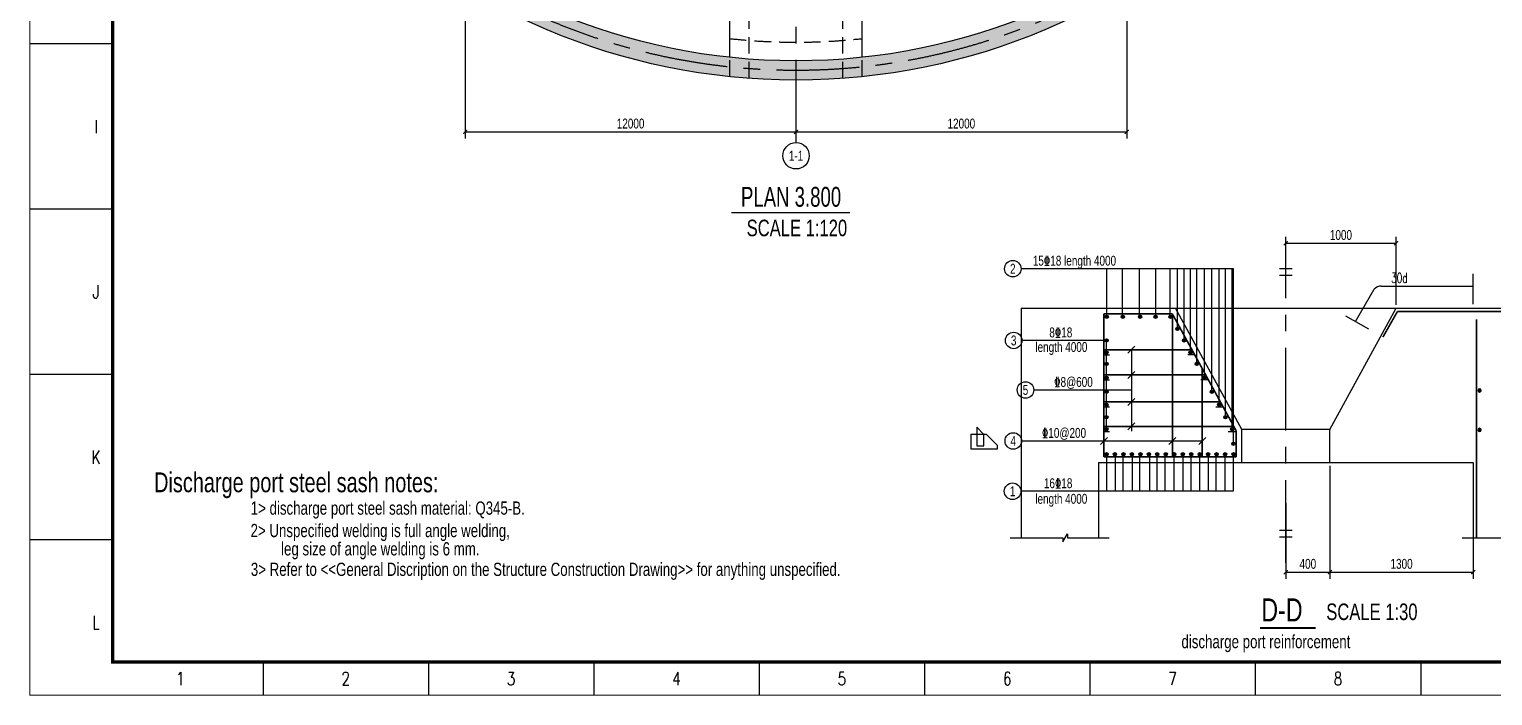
# Model space of a CAD drawing. Extents: x 707031 to 850566, y -411673 to -233438.
# Drawn here: x 707031 to 751276, y -411673 to -391510 of the extents above; entities that cross this region are included whole.
import ezdxf
from ezdxf.enums import TextEntityAlignment as Align

# ---------------------------------------------------------------- set-up
doc = ezdxf.new("R2010")
doc.units = 0
doc.header["$LTSCALE"] = 2000
doc.header["$MEASUREMENT"] = 0
doc.linetypes.add('CENTER', pattern=[2, 1.25, -0.25, 0.25, -0.25])
doc.linetypes.add('HIDDEN', pattern=[0.375, 0.25, -0.125])
doc.layers.get('0').update_dxf_attribs({"linetype": 'CONTINUOUS'})
doc.layers.get('DEFPOINTS').update_dxf_attribs({"linetype": 'CONTINUOUS'})
for name, color, linetype in [('3', 7, 'HIDDEN'), ('4', 2, 'CONTINUOUS'), ('5', 7, 'CONTINUOUS'), ('8', 6, 'CONTINUOUS'), ('dim', 7, 'CONTINUOUS'), ('S_01', 3, 'CONTINUOUS'), ('S_02', 151, 'CENTER'), ('S_03', 7, 'HIDDEN'), ('S_04', 2, 'CONTINUOUS'), ('S_05', 7, 'CONTINUOUS'), ('S_06', 1, 'CONTINUOUS'), ('S_07', 9, 'CONTINUOUS'), ('TK', 1, 'CONTINUOUS')]:
    doc.layers.add(name, color=color, linetype=linetype)
doc.styles.add('HZ', font='txt-new.shx', dxfattribs={"width": 0.65, "bigfont": 'hztxt.shx'})
doc.styles.add('KS', font='kstxt.shx', dxfattribs={"width": 0.75, "bigfont": 'kshz.shx'})
doc.styles.add('TK-HZ', font='txt.shx', dxfattribs={"width": 0.8, "bigfont": 'hztxt.shx'})
doc.dimstyles.new('KS30', dxfattribs={"dimtxt": 300, "dimasz": 120, "dimexe": 200, "dimexo": 100, "dimgap": 100, "dimtad": 1, "dimdec": 0, "dimlfac": 0.3, "dimzin": 14, "dimdsep": 46, "dimtxsty": 'KS', "dimblk": 'ARCHTICK', "dimcen": -900, "dimclrd": 7, "dimclre": 7, "dimclrt": 2, "dimadec": 0, "dimazin": 0, "dimtfac": 1, "dimtdec": 0, "dimtix": 1, "dimtmove": 2, "dimatfit": 2, "dimfxl": 1, "dimtolj": 1, "dimtzin": 14, "dimarcsym": 0})

# ---------------------------------------------------------------- blocks, each defined once
blk = doc.blocks.new('A1-1')
at = {"layer": 'TK', "color": 7}
for p, q in [((2500, 19700), (0, 19700)), ((2500, 14700), (0, 14700)), ((2500, 9700), (0, 9700)), ((2500, 4700), (0, 4700)), ((7050, 1000), (7050, 0)), ((12050, 1000), (12050, 0)), ((17050, 1000), (17050, 0)), ((22050, 1000), (22050, 0)), ((27050, 1000), (27050, 0)), ((32050, 1000), (32050, 0)), ((37050, 1000), (37050, 0)), ((42050, 1000), (42050, 0))]:
    blk.add_line(p, q, dxfattribs=at)
for points, const_width in [([(0, 0), (84100, 0), (84100, 59400), (0, 59400)], 35), ([(2500, 1000), (83100, 1000), (83100, 58400), (2500, 58400)], 100)]:
    blk.add_lwpolyline(points, close=True, dxfattribs=dict(at, const_width=const_width))
at = {"layer": 'TK', "color": 7, "style": 'TK-HZ', "width": 0.75}
for s, p in [('I', (2000, 17200)), ('J', (2000, 12200)), ('K', (2000, 7200)), ('L', (2000, 2200)), ('1', (4550, 500)), ('2', (9550, 500)), ('3', (14550, 500)), ('4', (19550, 500)), ('5', (24550, 500)), ('6', (29550, 500)), ('7', (34550, 500)), ('8', (39550, 500))]:
    blk.add_text(s, height=400, dxfattribs=at).set_placement(p, align=Align.MIDDLE_CENTER)
blk = doc.blocks.new('_ArchTick')
at = {"color": 0, "linetype": 'ByBlock', "const_width": 0.3}
blk.add_lwpolyline([(-0.5, -0.5), (0.5, 0.5)], dxfattribs=at)
blk = doc.blocks.new('*D188')
at = {"layer": '5', "color": 7, "lineweight": -2, "transparency": 16777216}
for p, q in [((720211, -389997), (720211, -394815)), ((730211, -393086), (730211, -394815)), ((720211, -394615), (730211, -394615))]:
    blk.add_line(p, q, dxfattribs=at)
at = {"layer": 'DEFPOINTS', "color": 0, "transparency": 16777216}
for p in [(720211, -389897), (730211, -392986), (730211, -394615)]:
    blk.add_point(p, dxfattribs=at)
at = {"layer": '5', "color": 7, "lineweight": -2, "transparency": 16777216, "xscale": 120, "yscale": 120, "zscale": 120, "rotation": 180}
blk.add_blockref('_ArchTick', (720211, -394615), dxfattribs=at)
at = {"layer": '5', "color": 7, "lineweight": -2, "transparency": 16777216, "xscale": 120, "yscale": 120, "zscale": 120}
blk.add_blockref('_ArchTick', (730211, -394615), dxfattribs=at)
at = {"layer": '5', "color": 2, "transparency": 16777216, "insert": (725211, -394365), "char_height": 300, "attachment_point": 5, "style": 'KS'}
blk.add_mtext('\\A1;12000', dxfattribs=at)
blk = doc.blocks.new('*D189')
at = {"layer": '5', "color": 7, "lineweight": -2, "transparency": 16777216}
for p, q in [((740211, -389994), (740211, -394815)), ((730211, -393169), (730211, -394815)), ((730211, -394615), (740211, -394615))]:
    blk.add_line(p, q, dxfattribs=at)
at = {"layer": 'DEFPOINTS', "color": 0, "transparency": 16777216}
for p in [(740211, -389894), (730211, -393069), (740211, -394615)]:
    blk.add_point(p, dxfattribs=at)
at = {"layer": '5', "color": 7, "lineweight": -2, "transparency": 16777216, "xscale": 120, "yscale": 120, "zscale": 120, "rotation": 180}
blk.add_blockref('_ArchTick', (730211, -394615), dxfattribs=at)
at = {"layer": '5', "color": 7, "lineweight": -2, "transparency": 16777216, "xscale": 120, "yscale": 120, "zscale": 120}
blk.add_blockref('_ArchTick', (740211, -394615), dxfattribs=at)
at = {"layer": '5', "color": 2, "transparency": 16777216, "insert": (735211, -394365), "char_height": 300, "attachment_point": 5, "style": 'KS'}
blk.add_mtext('\\A1;12000', dxfattribs=at)
blk = doc.blocks.new('A$C1C310985')
at = {"const_width": 0.4}
for points in [[(0, 2.2), (4, 2.2)], [(0, 0.2), (4, 0.2)]]:
    blk.add_lwpolyline(points, dxfattribs=at)
blk = doc.blocks.new('TICK')
at = {"layer": 'S_06'}
blk.add_blockref('_ArchTick', (0, 0), dxfattribs=at)
blk = doc.blocks.new('DOT')
blk.add_hatch(color=1).paths.add_polyline_path([(-0.5, 0, 1), (0.5, 0, 1)])
at = {"layer": 'dim', "color": 1}
blk.add_circle((0, 0), 0.5, dxfattribs=at)
blk = doc.blocks.new('*D388')
at = {"layer": 'DEFPOINTS', "color": 0}
for p in [(748353, -397986), (745020, -399118), (748353, -399950)]:
    blk.add_point(p, dxfattribs=at)
at = {"layer": 'S_05', "color": 7, "lineweight": -2}
for p, q in [((745020, -399018), (745020, -397786)), ((745020, -397986), (748353, -397986)), ((748353, -399850), (748353, -397786))]:
    blk.add_line(p, q, dxfattribs=at)
at = {"layer": 'S_05', "color": 7, "lineweight": -2, "xscale": 120, "yscale": 120, "zscale": 120, "rotation": 180}
blk.add_blockref('_ArchTick', (745020, -397986), dxfattribs=at)
at = {"layer": 'S_05', "color": 7, "lineweight": -2, "xscale": 120, "yscale": 120, "zscale": 120}
blk.add_blockref('_ArchTick', (748353, -397986), dxfattribs=at)
at = {"layer": 'S_05', "color": 2, "insert": (746687, -397736), "char_height": 300, "attachment_point": 5, "style": 'KS'}
blk.add_mtext('\\A1;1000', dxfattribs=at)
blk = doc.blocks.new('*D389')
at = {"layer": 'DEFPOINTS', "color": 0}
for p in [(746353, -404616), (745020, -405748), (746353, -407935)]:
    blk.add_point(p, dxfattribs=at)
at = {"layer": 'S_05', "color": 7, "lineweight": -2}
for p, q in [((746353, -404716), (746353, -408135)), ((745020, -405848), (745020, -408135)), ((745020, -407935), (746353, -407935))]:
    blk.add_line(p, q, dxfattribs=at)
at = {"layer": 'S_05', "color": 7, "lineweight": -2, "xscale": 120, "yscale": 120, "zscale": 120, "rotation": 180}
blk.add_blockref('_ArchTick', (745020, -407935), dxfattribs=at)
at = {"layer": 'S_05', "color": 7, "lineweight": -2, "xscale": 120, "yscale": 120, "zscale": 120}
blk.add_blockref('_ArchTick', (746353, -407935), dxfattribs=at)
at = {"layer": 'S_05', "color": 2, "insert": (745687, -407685), "char_height": 300, "attachment_point": 5, "style": 'KS'}
blk.add_mtext('\\A1;400', dxfattribs=at)
blk = doc.blocks.new('*D390')
at = {"layer": 'DEFPOINTS', "color": 0}
for p in [(750687, -406287), (746353, -406883), (750687, -407935)]:
    blk.add_point(p, dxfattribs=at)
at = {"layer": 'S_05', "color": 7, "lineweight": -2}
for p, q in [((750687, -406387), (750687, -408135)), ((746353, -406983), (746353, -408135)), ((746353, -407935), (750687, -407935))]:
    blk.add_line(p, q, dxfattribs=at)
at = {"layer": 'S_05', "color": 7, "lineweight": -2, "xscale": 120, "yscale": 120, "zscale": 120, "rotation": 180}
blk.add_blockref('_ArchTick', (746353, -407935), dxfattribs=at)
at = {"layer": 'S_05', "color": 7, "lineweight": -2, "xscale": 120, "yscale": 120, "zscale": 120}
blk.add_blockref('_ArchTick', (750687, -407935), dxfattribs=at)
at = {"layer": 'S_05', "color": 2, "insert": (748520, -407685), "char_height": 300, "attachment_point": 5, "style": 'KS'}
blk.add_mtext('\\A1;1300', dxfattribs=at)

msp = doc.modelspace()

# ---------------------------------------------------------------- hatches: boundary and pattern name
at = {"layer": 'S_07'}
h = msp.add_hatch(color=256, dxfattribs=at)
h.paths.add_polyline_path([(749544.37, -373715.198, 1), (710877.703, -373715.198, 1)])
h.paths.add_polyline_path([(711461.037, -373715.198, -1), (748961.037, -373715.198, -1)], flags=16)

# ---------------------------------------------------------------- linework, layer by layer
at = {"color": 2, "linetype": 'CENTER'}
msp.add_line((745020.115, -407647.787), (745020.115, -398383.932), dxfattribs=at)
for p, q in [((743434.136, -398754.684), (737016.431, -398754.684)), ((739605.862, -400186.958), (739605.862, -398754.684)), ((740079.642, -400186.958), (740079.642, -398754.684)), ((740601.489, -400186.958), (740601.489, -398754.684)), ((741089.001, -400186.958), (741089.001, -398754.684)), ((741528.452, -400186.958), (741528.452, -398754.684)), ((741743.473, -400577.325), (741743.473, -398754.684)), ((741946.627, -400925.527), (741946.627, -398754.684)), ((742141.067, -401291.714), (742141.067, -398754.684)), ((742329.014, -401635.964), (742329.014, -398754.684)), ((742558.414, -402052.534), (742558.414, -398754.684)), ((742784.218, -402475.675), (742784.218, -398754.684)), ((743003.34, -402867.832), (743003.34, -398754.684)), ((743194.395, -403247.739), (743194.395, -398754.684)), ((743401.726, -403611.482), (743401.726, -398754.684)), ((743434.136, -404049.898), (743434.136, -398754.684)), ((750686.782, -399831.819), (750686.782, -398907.607)), ((737020.115, -399949.547), (753020.115, -399949.547)), ((737020.115, -399949.547), (737020.115, -406897.599)), ((743686.782, -403616.214), (741686.782, -399949.547)), ((746353.448, -403616.214), (748353.448, -399949.547)), ((747530.517, -400582.668), (746836.185, -400188.965)), ((739599.578, -400925.527), (737042.649, -400925.527)), ((739596.975, -403611.482), (739599.578, -400925.527)), ((740246.776, -401313.103), (740458.908, -401100.971)), ((740352.842, -401207.037), (740352.842, -403665.202)), ((740246.776, -402073.922), (740458.908, -401861.79)), ((737400.068, -402423.238), (740352.842, -402423.238)), ((740246.776, -402889.22), (740458.908, -402677.088)), ((740246.776, -403632.871), (740458.908, -403420.739)), ((735501.722, -403762.032), (735966.102, -403762.032)), ((735501.722, -403762.032), (735501.722, -404208.18)), ((735893.289, -403770.368), (735674.425, -403551.504)), ((735674.425, -403551.504), (735674.425, -404109.699)), ((735893.289, -404109.699), (735893.289, -403770.368)), ((736305.753, -404101.683), (735966.102, -403762.032)), ((739414.049, -404070.773), (739626.181, -403858.641)), ((741485.96, -404070.773), (741698.092, -403858.641)), ((742387.028, -404070.773), (742599.16, -403858.641)), ((743686.782, -404616.214), (743686.782, -403616.214)), ((746353.448, -403616.214), (743686.782, -403616.214)), ((746353.448, -404616.214), (746353.448, -403616.214)), ((735501.722, -404208.18), (736305.753, -404208.18)), ((735674.425, -404109.699), (735893.289, -404109.699)), ((736305.753, -404208.18), (736305.753, -404101.683)), ((737030.615, -403964.707), (742493.094, -403964.707)), ((739599.628, -404368.922), (739599.628, -405487.066)), ((739862.356, -404368.922), (739862.356, -405487.066)), ((740095.894, -404368.922), (740095.894, -405487.066)), ((740373.221, -404368.922), (740373.221, -405487.066)), ((740592.162, -404368.922), (740592.162, -405487.066)), ((740898.677, -404368.922), (740898.677, -405487.066)), ((741117.621, -404368.922), (741117.621, -405487.066)), ((741365.752, -404368.922), (741365.752, -405487.066)), ((741637.351, -404368.922), (741637.351, -405487.066)), ((741903.894, -404368.922), (741903.894, -405487.066)), ((742149.935, -404368.922), (742149.935, -405487.066)), ((742406.227, -404368.922), (742406.227, -405487.066)), ((742672.769, -404368.922), (742672.769, -405487.066)), ((742908.56, -404368.922), (742908.56, -405487.066)), ((743175.103, -404368.922), (743175.103, -405487.066)), ((743423.797, -404368.922), (743423.797, -405487.066)), ((739353.448, -404616.214), (750686.782, -404616.214)), ((739353.448, -404616.214), (739353.448, -406897.599)), ((750686.782, -404616.214), (750686.782, -406897.599)), ((743423.797, -405487.066), (737010.198, -405487.066))]:
    msp.add_line(p, q)
at = {"color": 7, "linetype": 'ByBlock'}
for p, q in [((747129.954, -400355.539), (747696.053, -399369.449)), ((747908.185, -399281.581), (750668.782, -399281.581))]:
    msp.add_line(p, q, dxfattribs=at)
at = {"color": 1}
for points, const_width in [([(739520.115, -400116.214), (741587.843, -400116.214)], 50), ([(739520.115, -400116.214), (739520.115, -404449.547)], 50), ([(741587.843, -400116.214), (743520.115, -403658.713)], 50), ([(741592.026, -400116.214), (741592.026, -404449.547)], 50), ([(739518.193, -401207.037), (742182.837, -401207.037)], 50), ([(739529.936, -401363.079), (739694.091, -401363.079)], 40), ([(742054.661, -401353.079), (742262.497, -401353.079)], 40), ([(739523.943, -401967.856), (742597.83, -401967.856)], 50), ([(739529.936, -402123.898), (739694.091, -402123.898)], 40), ([(742450.343, -402110.816), (742675.808, -402110.816)], 40), ([(742493.094, -401775.841), (742493.094, -404449.547)], 50), ([(739520.273, -402783.154), (743042.538, -402783.154)], 50), ([(739529.936, -402939.196), (739694.091, -402939.196)], 40), ([(742897.807, -402938.524), (743119.048, -402938.524)], 40), ([(739520.115, -403526.805), (743448.165, -403526.805)], 50), ([(739529.936, -403682.847), (739694.091, -403682.847)], 40), ([(743275.184, -403682.847), (743520.115, -403682.847)], 40), ([(743520.115, -403658.713), (743520.115, -404449.547)], 50), ([(739520.115, -404449.547), (743520.115, -404449.547)], 50), ([(744235.154, -409628.141), (745918.791, -409628.141)], 60)]:
    msp.add_lwpolyline(points, dxfattribs=dict(at, const_width=const_width))
for points in [[(736690.281, -406897.599), (738283.448, -406897.599), (738283.448, -407017.599), (738423.448, -406777.599), (738423.448, -406897.599), (739682.577, -406897.599)], [(750356.948, -406897.599), (751950.115, -406897.599), (751950.115, -407017.599), (752090.115, -406777.599), (752090.115, -406897.599), (753349.244, -406897.599)]]:
    msp.add_lwpolyline(points)
for centre in [(736766.431, -398754.684), (736792.649, -400925.527), (737150.068, -402423.238), (736780.615, -403964.707), (736760.198, -405487.066)]:
    msp.add_circle(centre, 250)
at = {"color": 7, "linetype": 'ByBlock'}
msp.add_arc((747908.185, -399581.581), 300, 90, 135, dxfattribs=at)
at = {"layer": '3', "const_width": 50}
for points in [[(747955.832, -400823.831), (748394.87, -400049.547)], [(752920.115, -400049.547), (748394.87, -400049.547)], [(750786.782, -406897.599), (750786.782, -400289.782), (750786.782, -400289.782)]]:
    msp.add_lwpolyline(points, dxfattribs=at)
at = {"layer": 'DEFPOINTS', "color": 0, "linetype": 'ByBlock'}
msp.add_point((750686.782, -399281.581), dxfattribs=at)
at = {"layer": 'S_01'}
for p, q in [((728211.037, -392358.227), (728211.037, -355072.17)), ((732211.037, -392358.227), (732211.037, -355072.17))]:
    msp.add_line(p, q, dxfattribs=at)
for centre, radius in [((730211.037, -373715.198), 19333.333), ((730211.037, -373715.198), 18750), ((730212.962, -395336.886), 400)]:
    msp.add_circle(centre, radius, dxfattribs=at)
at = {"layer": 'S_02'}
msp.add_line((730212.962, -394936.886), (730211.037, -354444.365), dxfattribs=at)
msp.add_circle((730211.037, -373715.198), 19041.667, dxfattribs=at)
at = {"layer": 'S_03', "lineweight": -2}
for p, q in [((728794.37, -392996.558), (728794.37, -354433.839)), ((731627.703, -392996.558), (731627.703, -354433.839)), ((728211.037, -392944.805), (728211.037, -392358.227)), ((732211.037, -392944.805), (732211.037, -392358.227))]:
    msp.add_line(p, q, dxfattribs=at)
msp.add_arc((730211.037, -373715.198), 18187.5, 263.6866654, 276.3133346, dxfattribs=at)
at = {"layer": 'S_04', "const_width": 40}
msp.add_lwpolyline([(728252.081, -397063.416), (731847.78, -397063.416)], dxfattribs=at)

# ---------------------------------------------------------------- block references
at = {"xscale": 100, "yscale": 100, "zscale": 100}
for p in [(744820.115, -398977.996), (744820.115, -406889.037)]:
    msp.add_blockref('A$C1C310985', p, dxfattribs=at)
at = {"color": 7, "linetype": 'ByBlock', "xscale": 18, "yscale": 18, "zscale": 18}
msp.add_blockref('TICK', (750686.782, -399281.581), dxfattribs=at)
at = {"color": 7, "linetype": 'ByBlock', "xscale": 18.00000000409322, "yscale": 18.00000000409322, "zscale": 18.00000000409322, "rotation": 44.99999998742273}
msp.add_blockref('TICK', (747129.954, -400355.539), dxfattribs=at)
at = {"layer": '8', "xscale": 100, "yscale": 100, "zscale": 100}
for p in [(739605.862, -400205.898), (740089.58, -400205.898), (740613.227, -400205.898), (741084.159, -400205.898), (741537.517, -400205.898), (741743.473, -400577.325), (739595.053, -401291.714), (739599.578, -400925.527), (741946.627, -400925.527), (742141.067, -401291.714), (739601.03, -401635.964), (742329.014, -401635.964), (739600.803, -402052.534), (742558.414, -402052.534), (739599.668, -402475.675), (742784.218, -402475.675), (739597.132, -402867.832), (743003.34, -402867.832), (739598.779, -403247.739), (743194.395, -403247.739), (739596.975, -403611.482), (743401.726, -403611.482), (739599.628, -404368.922), (739855.628, -404368.922), (740111.628, -404368.922), (740367.628, -404368.922), (740623.628, -404368.922), (740879.628, -404368.922), (741135.628, -404368.922), (741391.628, -404368.922), (741647.628, -404368.922), (741903.628, -404368.922), (742159.628, -404368.922), (742415.628, -404368.922), (742671.628, -404368.922), (742927.628, -404368.922), (743183.628, -404368.922), (743434.136, -404049.898), (743440.377, -404365.054)]:
    msp.add_blockref('DOT', p, dxfattribs=at)
at = {"layer": '8', "xscale": -100, "yscale": 100, "zscale": 100, "rotation": 90}
for p in [(750878.794, -402437.103), (750878.794, -403630.121)]:
    msp.add_blockref('DOT', p, dxfattribs=at)
at = {"layer": 'TK', "color": 7}
msp.add_blockref('A1-1', (707048.599, -411655.813), dxfattribs=at)

# ---------------------------------------------------------------- texts
at = {"style": 'KS', "width": 0.75}
for s, p in [('2', (736766.431, -398754.684)), ('3', (736792.649, -400925.527)), ('5', (737150.068, -402423.238)), ('4', (736780.615, -403964.707)), ('1', (736760.198, -405487.066))]:
    msp.add_text(s, height=300, dxfattribs=at).set_placement(p, align=Align.MIDDLE)
for s, height, p in [('15%%13218 length 4000', 300, (737371.007, -398661.859)), ('8%%13218', 300, (737870.513, -400832.702)), ('length 4000', 300, (737448.799, -401272.641)), ('%%1328@600', 300, (738016.904, -402330.413)), ('%%13210@200', 300, (737647.451, -403871.882)), ('Discharge port steel sash notes:', 600, (710805.353, -405516.881)), ('16%%13218', 300, (737706.113, -405394.241)), ('length 4000', 300, (737446.375, -405865.166)), ('1> discharge port steel sash material: Q345-B.', 400, (713727.706, -406195.847)), ('2> Unspecified welding is full angle welding, ', 400, (713722.143, -406874.442)), ('leg size of angle welding is 6 mm.', 400, (714644.879, -407428.14)), ('3> Refer to <<General Discription on the Structure Construction Drawing>> for anything unspecified.', 400, (713730.315, -408048.33)), ('discharge port reinforcement', 400, (741865.19, -410234.968))]:
    msp.add_text(s, height=height, dxfattribs=at).set_placement(p)
at = {"color": 1, "style": 'KS', "width": 0.75}
msp.add_text('D-D', height=700, dxfattribs=at).set_placement((744279.983, -409426.566))
at = {"color": 7, "linetype": 'ByBlock', "insert": (748452.684, -399031.581), "char_height": 300, "attachment_point": 5, "style": 'HZ'}
msp.add_mtext('30d', dxfattribs=at)
at = {"layer": '4', "style": 'KS', "width": 0.75}
for s, p in [('SCALE 1:120', (728720.026, -397771.142)), ('SCALE 1:30', (746243.125, -409383.492))]:
    msp.add_text(s, height=500, dxfattribs=at).set_placement(p)
at = {"layer": 'S_04', "style": 'KS', "width": 0.75}
msp.add_text('1-1', height=300, dxfattribs=at).set_placement((730212.962, -395336.886), align=Align.MIDDLE)
at = {"layer": 'S_04', "style": 'KS', "width": 0.7}
msp.add_text('PLAN 3.800', height=600, dxfattribs=at).set_placement((728547.967, -396879.937))

# ---------------------------------------------------------------- dimensions: what is measured, and where the dimension line sits
at = {"layer": '5'}
for base, p1, p2, picture, middle in [((730211.037, -394614.941), (720211.037, -389896.632), (730211.037, -392986.032), '*D188', (725211.037, -394364.941)), ((740211.037, -394614.941), (730211.037, -393069.365), (740211.037, -389893.746), '*D189', (735211.037, -394364.941))]:
    dim = msp.add_linear_dim(base=base, p1=p1, p2=p2, dimstyle='KS30', override={"dimlfac": 1.2}, dxfattribs=at)
    dim.commit()
    dim.dimension.update_dxf_attribs({"geometry": picture, "text_midpoint": middle})
at = {"layer": 'S_05'}
for base, p1, p2, picture, middle in [((748353.448, -397985.558), (745020.115, -399118.059), (748353.448, -399949.547), '*D388', (746686.782, -397735.558)), ((746353.448, -407935.009), (745020.115, -405747.616), (746353.448, -404616.214), '*D389', (745686.782, -407685.009)), ((750686.782, -407935.009), (746353.448, -406883.298), (750686.782, -406287.327), '*D390', (748520.115, -407685.009))]:
    dim = msp.add_linear_dim(base=base, p1=p1, p2=p2, dimstyle='KS30', dxfattribs=at)
    dim.commit()
    dim.dimension.update_dxf_attribs({"geometry": picture, "text_midpoint": middle})

doc.saveas('drawing.dxf')
